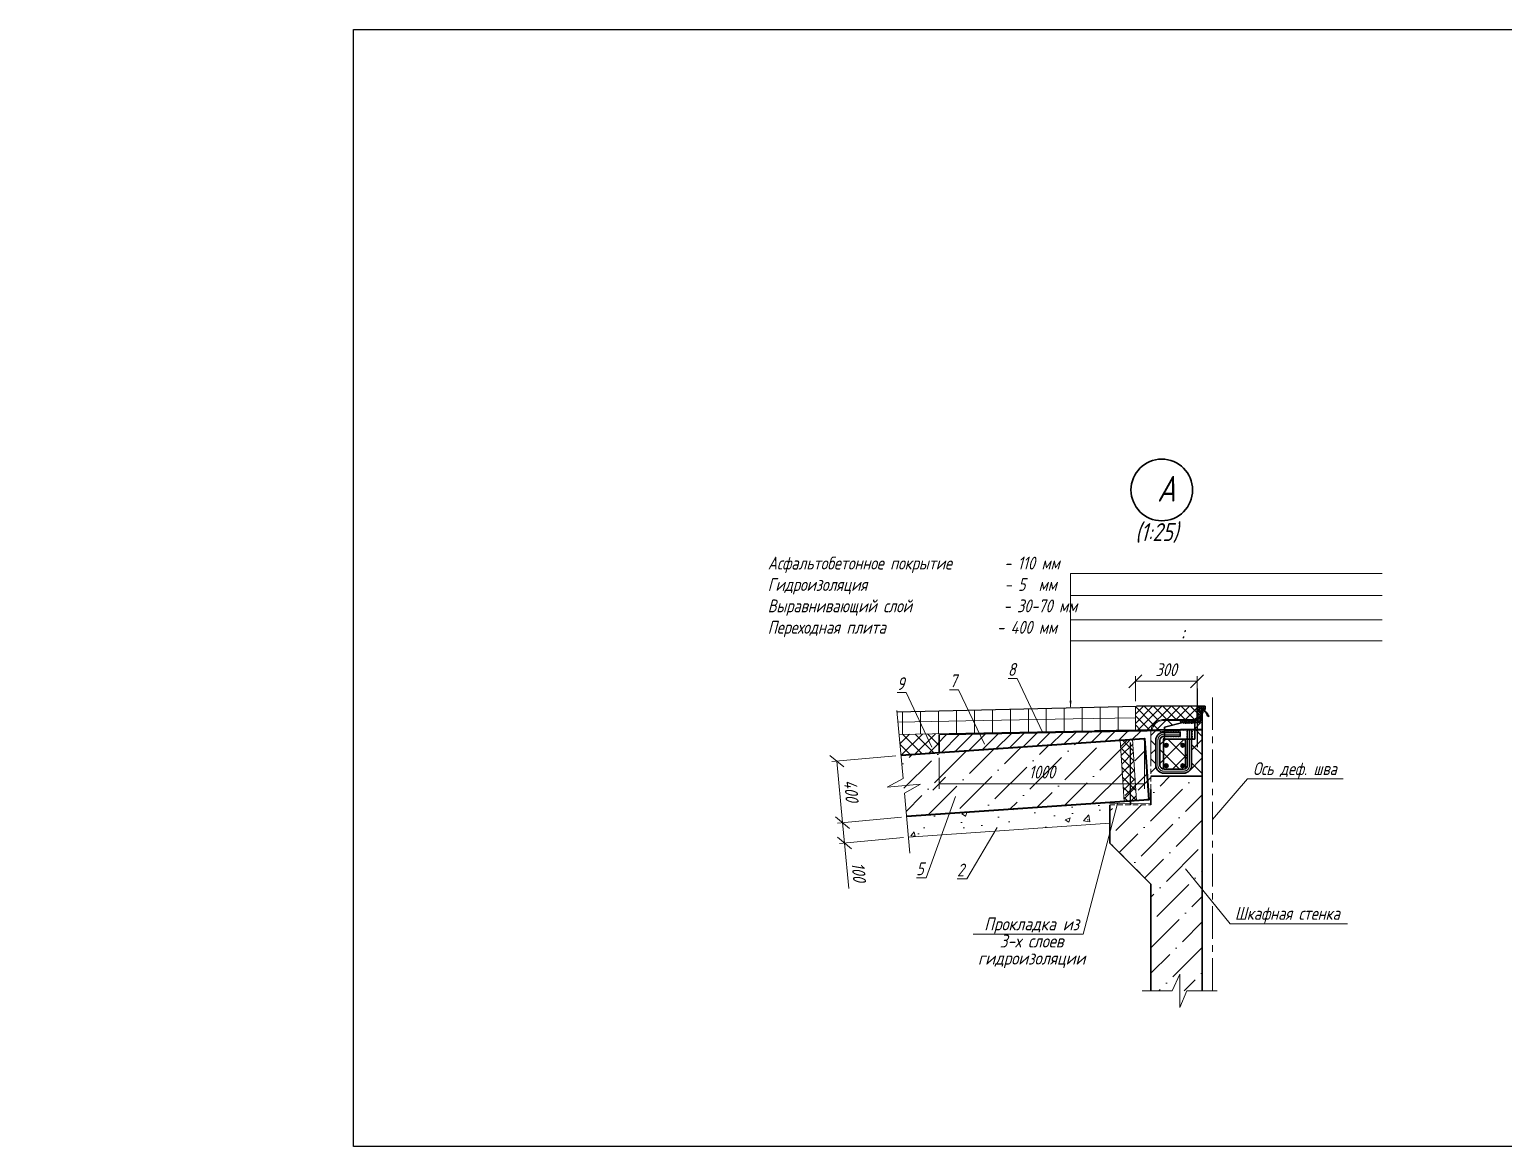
# Model space of a CAD drawing. Header units: millimetres. Extents: x 6546658 to 12951752, y -1354198 to 1102852.
# Drawn here: x 11581803 to 11588978, y -31422 to -25984 of the extents above; entities that cross this region are included whole.
import ezdxf
from ezdxf import colors
from ezdxf.entities.mleader import LeaderData, LeaderLine
from ezdxf.math import Vec2, Vec3

# ---------------------------------------------------------------- set-up
doc = ezdxf.new("R2010")
doc.units = ezdxf.units.MM
for name, pattern in [('DASHED', [0.75, 0.5, -0.25]), ('HIDDEN', [9.525, 6.35, -3.175]), ('осевая', [50.8, 31.75, -6.35, 6.35, -6.35]), ('штриховая', [19.05, 12.7, -6.35])]:
    doc.linetypes.add(name, pattern=pattern)
doc.layers.get('Defpoints').update_dxf_attribs({"color": 254, "lineweight": 0})
for name, color, linetype, lineweight in [('01_Основные', 7, 'Continuous', 40), ('04_Невидимые', 3, 'Continuous', 13), ('05_Доп.невидимые', 4, 'Continuous', 15), ('_Штр', 2, 'Continuous', 9), ('ИС_Med', 7, 'Continuous', 35), ('ИС_TXT_ЗГЛ', 1, 'Continuous', 35), ('ИС_МВН', 3, 'Continuous', 18), ('ИС_Невид', 4, 'штриховая', 18), ('ИС_Ось', 1, 'осевая', 18), ('ИС_Разм', 3, 'Continuous', 18), ('ИС_СОПР_пп', 4, 'Continuous', 18), ('ИС_Тон', 3, 'Continuous', 18), ('ИС_Тонкая', 3, 'Continuous', 18), ('ИС_Штр', 3, 'Continuous', 9), ('Размеры', 3, 'Continuous', 15)]:
    doc.layers.add(name, color=color, linetype=linetype, lineweight=lineweight)
doc.layers.add('Жирный', color=5, linetype='Continuous')
doc.layers.add('Красный профиль', color=1, linetype='Continuous')
doc.styles.add('0', font='isocpeur.ttf', dxfattribs={"width": 0.8, "oblique": 15})
doc.styles.add('ГОСТ', font='isocpeur.ttf', dxfattribs={"oblique": 15})
doc.dimstyles.new('25', dxfattribs={"dimscale": 25, "dimtxt": 2.5, "dimasz": 2.5, "dimexe": 1, "dimexo": 1, "dimgap": 1, "dimtad": 1, "dimdec": 0, "dimtxsty": '0', "dimblk": 'OBLIQUE', "dimcen": 2.5, "dimclrd": 256, "dimclre": 256, "dimclrt": 256, "dimaunit": 1, "dimadec": 1, "dimazin": 0, "dimtfac": 1, "dimtdec": 0, "dimtmove": 1, "dimatfit": 3, "dimldrblk": 'OBLIQUE', "dimfxl": 1, "dimlwd": -1, "dimlwe": -1, "dimarcsym": 0})
pattern_1 = [(45, (10158577.3, -133472.68), (46.4038825, 170.147569), [218.75, -43.75, 0, -43.75])]
pattern_2 = [(45, (10209094.344, -488279.215), (-44.9012806, 44.9012806), []), (135, (10209094.344, -488279.215), (-44.9012806, -44.9012806), [])]

# ---------------------------------------------------------------- blocks, each defined once
blk = doc.blocks.new('_None')
blk = doc.blocks.new('_Oblique')
at = {"color": 0, "linetype": 'ByBlock', "lineweight": -2}
blk.add_line((-0.5, -0.5), (0.5, 0.5), dxfattribs=at)
blk = doc.blocks.new('*D156')
at = {"layer": 'Defpoints', "color": 0, "linetype": 'Continuous', "transparency": 16777216}
for p in [(11585760.7, -29844.4), (11586072.4, -29815.6), (11586081.6, -29915.2)]:
    blk.add_point(p, dxfattribs=at)
at = {"layer": 'Размеры', "transparency": 16777216}
for p, q in [((11586047.5, -29817.9), (11585735.9, -29846.7)), ((11585769.9, -29944), (11585760.7, -29844.4)), ((11586056.7, -29917.5), (11585745, -29946.3)), ((11585790.4, -30166), (11585769.9, -29944))]:
    blk.add_line(p, q, dxfattribs=at)
at = {"layer": 'Размеры', "linetype": 'Continuous', "transparency": 16777216}
for p, xscale, yscale, zscale, rotation in [((11585760.7, -29844.4), 62.49999999999999, 62.49999999999999, 62.49999999999999, 95.27130042079132), ((11585769.9, -29944), 62.5, 62.5, 62.5, 275.2713004207914)]:
    blk.add_blockref('_Oblique', p, dxfattribs=dict(at, xscale=xscale, yscale=yscale, zscale=zscale, rotation=rotation))
at = {"layer": 'Размеры', "linetype": 'Continuous', "transparency": 16777216, "insert": (11585839.5, -30085.3), "char_height": 62.5, "attachment_point": 5, "rotation": 275.2713, "style": '0'}
blk.add_mtext('100', dxfattribs=at)
blk = doc.blocks.new('*D154')
at = {"layer": 'Defpoints', "color": 0, "linetype": 'Continuous', "transparency": 16777216}
for p in [(11585733.2, -29545.6), (11586044.8, -29516.8), (11586072.4, -29815.6)]:
    blk.add_point(p, dxfattribs=at)
at = {"layer": 'Размеры', "transparency": 16777216}
for p, q in [((11586019.9, -29519.1), (11585708.3, -29547.9)), ((11585760.7, -29844.4), (11585733.2, -29545.6)), ((11586047.5, -29817.9), (11585735.9, -29846.7))]:
    blk.add_line(p, q, dxfattribs=at)
at = {"layer": 'Размеры', "linetype": 'Continuous', "transparency": 16777216, "xscale": 62.50000000000001, "yscale": 62.50000000000001, "zscale": 62.50000000000001}
for p, rotation in [((11585733.2, -29545.6), 95.27130042150216), ((11585760.7, -29844.4), 275.2713004215021)]:
    blk.add_blockref('_Oblique', p, dxfattribs=dict(at, rotation=rotation))
at = {"layer": 'Размеры', "linetype": 'Continuous', "transparency": 16777216, "insert": (11585803, -29689.8), "char_height": 62.5, "attachment_point": 5, "rotation": 275.2713, "style": '0'}
blk.add_mtext('400', dxfattribs=at)
blk = doc.blocks.new('*D155')
at = {"layer": 'Defpoints', "color": 0, "linetype": 'Continuous', "transparency": 16777216}
for p in [(11587230.9, -29435), (11586231.1, -29504.5), (11587230.9, -29655.3)]:
    blk.add_point(p, dxfattribs=at)
at = {"layer": 'Размеры', "transparency": 16777216}
for p, q in [((11587230.9, -29460), (11587230.9, -29680.3)), ((11586231.1, -29529.5), (11586231.1, -29680.3)), ((11586231.1, -29655.3), (11587230.9, -29655.3))]:
    blk.add_line(p, q, dxfattribs=at)
at = {"layer": 'Размеры', "linetype": 'Continuous', "transparency": 16777216, "xscale": 62.5, "yscale": 62.5, "zscale": 62.5, "rotation": 180}
blk.add_blockref('_Oblique', (11586231.1, -29655.3), dxfattribs=at)
at = {"layer": 'Размеры', "linetype": 'Continuous', "transparency": 16777216, "xscale": 62.5, "yscale": 62.5, "zscale": 62.5}
blk.add_blockref('_Oblique', (11587230.9, -29655.3), dxfattribs=at)
at = {"layer": 'Размеры', "linetype": 'Continuous', "transparency": 16777216, "insert": (11586731, -29599), "char_height": 62.5, "attachment_point": 5, "style": '0'}
blk.add_mtext('1000', dxfattribs=at)
blk = doc.blocks.new('A$C6E765421')
at = {"layer": 'ИС_Штр'}
h = blk.add_hatch(dxfattribs=at)
h.set_pattern_fill('ANSI31', color=256, scale=2, style=0)
h.set_pattern_definition([(45, (-40857.214, 8764.6336), (-4.4901281, 4.4901281), [])])
h.paths.add_polyline_path([(21.4, -65), (21.4, -40.6), (17.1, -36.4), (16.1, -35.5, -0.781847), (15, -25.8), (22.5, -25.3, 0.965677), (22, -9.3), (14.7, -9.3, 0.415342), (9.7, -14.3), (9.7, -14.3, -0.414214), (7.7, -16.3), (2, -16.3, -0.414214), (0, -14.3), (0, 0), (40, 0), (40, -59.4), (40, -60, 0.414214), (50, -70), (115, -70, -1), (115, -80), (36.4, -80, -0.414214)])
for p, q in [((0, 0), (0, -14.3)), ((0, 0), (40, 0)), ((40, -59.4), (40, 0)), ((2, -16.3), (7.7, -16.3)), ((9.7, -14.3), (9.7, -14.3)), ((14.7, -9.3), (22, -9.3)), ((15, -25.8), (22.5, -25.3)), ((17.1, -36.4), (16.1, -35.5)), ((21.4, -40.6), (17.1, -36.4)), ((21.4, -40.6), (21.4, -65)), ((115, -70), (50, -70)), ((115, -80), (36.4, -80)), ((51.4, -160.5), (51.4, -80)), ((66.1, -113.1), (66.1, -286.7)), ((66.1, -113.1), (86.1, -113.1)), ((86.1, -113.1), (86.1, -286.7)), ((109.1, -80), (197.9, -101.9)), ((200.5, -126), (122.3, -126)), ((122.3, -126), (122.3, -146)), ((197.9, -101.9), (197.9, -160.5)), ((197.9, -160.5), (51.4, -160.5)), ((122.3, -146), (200.5, -146)), ((220.5, -166), (220.5, -286.7)), ((240.5, -166), (240.5, -286.7)), ((200.5, -306.7), (106.1, -306.7)), ((200.5, -326.7), (106.1, -326.7))]:
    blk.add_line(p, q)
blk.add_lwpolyline([(-14.4, -48.6), (-16.9, -49.4), (-17.5, -47.6), (-15.8, -47.1), (-14.4, -45.6)])
for centre, radius, start, end in [((-17.3, -41.1), 5.34, 303.35525, 0), ((-16, -42.2), 6.57, 284.52946, 0), ((20.3, -50.7), 33.7, 106.76012, 163.45874), ((20.1, -49.5), 30.5, 109.60872, 166.21062), ((2, -14.3), 2, 180, 270), ((7.7, -14.3), 2, 270, 0), ((14.7, -14.3), 5, 89.77928, 180), ((7.4, -51), 30.3, 79.08794, 85.34585), ((8, -12), 6.94, 291.8079, 336.68638), ((16.7, -30.5), 5, 110.47658, 262.55652), ((14.4, -14.7), 6.59, 259.18102, 337.07925), ((16.9, -17.4), 3.62, 1.50881, 132.64968), ((36.4, -65), 15, 180, 270), ((22, -17.3), 8.01, 273.78068, 89.77928), ((50, -60), 10, 180, 270), ((115, -75), 5, 270, 90), ((200.5, -166), 40, 0, 90), ((200.5, -166), 20, 0, 90), ((106.1, -286.7), 40, 180, 270), ((106.1, -286.7), 20, 180, 270), ((200.5, -286.7), 40, 270, 0), ((200.5, -286.7), 20, 270, 0)]:
    blk.add_arc(centre, radius, start, end)
at = {"layer": 'Defpoints', "linetype": 'осевая', "ltscale": 30}
for p, q in [((76.1, -113.1), (76.1, -286.7)), ((200.5, -136), (122.3, -136)), ((230.5, -166), (230.5, -286.7)), ((200.5, -316.7), (106.1, -316.7))]:
    blk.add_line(p, q, dxfattribs=at)
for centre, start, end in [((200.5, -166), 0, 90), ((106.1, -286.7), 180, 270), ((200.5, -286.7), 270, 0)]:
    blk.add_arc(centre, 30, start, end, dxfattribs=at)
at = {"layer": 'ИС_Штр'}
for p, q in [((53, -85.3), (53, -80)), ((60.3, -85.3), (60.3, -80)), ((65.4, -115.1), (60.3, -115.1)), ((65.4, -123.4), (60.3, -123.4)), ((65.4, -131.3), (60.3, -131.3)), ((65.4, -139.6), (60.3, -139.6)), ((67.5, -85.3), (67.5, -80)), ((67.5, -85.3), (67.5, -80)), ((74.8, -85.3), (74.8, -80)), ((82.4, -85.3), (82.4, -80)), ((86.8, -115.1), (91.9, -115.1)), ((86.8, -123.4), (91.9, -123.4)), ((86.8, -131.3), (91.9, -131.3)), ((86.8, -139.6), (91.9, -139.6)), ((89.3, -85.3), (89.3, -80)), ((96.5, -85.3), (96.5, -80)), ((104.1, -85.3), (104.1, -80)), ((122.3, -120.9), (122.3, -126)), ((130.6, -120.9), (130.6, -126)), ((138.6, -120.9), (138.6, -126)), ((146.9, -120.9), (146.9, -126)), ((155.2, -120.9), (155.2, -126)), ((163.1, -120.9), (163.1, -126)), ((171.4, -120.9), (171.4, -126)), ((179.7, -120.9), (179.7, -126)), ((187.6, -120.9), (187.6, -126)), ((195.9, -120.9), (195.9, -126)), ((65.4, -147.5), (60.3, -147.5)), ((65.4, -154.3), (60.3, -154.3)), ((86.8, -147.5), (91.9, -147.5)), ((86.8, -154.3), (91.9, -154.3)), ((122.3, -151.1), (122.3, -146)), ((130.6, -151.1), (130.6, -146)), ((138.6, -151.1), (138.6, -146)), ((146.9, -151.1), (146.9, -146)), ((155.2, -151.1), (155.2, -146)), ((163.1, -151.1), (163.1, -146)), ((171.4, -151.1), (171.4, -146)), ((179.7, -151.1), (179.7, -146)), ((187.6, -151.1), (187.6, -146)), ((195.9, -151.1), (195.9, -146))]:
    blk.add_line(p, q, dxfattribs=at)
blk = doc.blocks.new('арм18')
at = {"ltscale": 500}
h = blk.add_hatch(color=256, dxfattribs=at)
h.dxf.hatch_style = 1
edge = h.paths.add_edge_path()
edge.add_arc((0, 0), 9, 0, 360)
blk.add_circle((0, 0), 9, dxfattribs=at)
blk = doc.blocks.new('*D569')
at = {"layer": 'Defpoints', "color": 0, "linetype": 'Continuous', "transparency": 16777216}
for p in [(11587485.8, -29156.7), (11587185.8, -29278), (11587485.8, -29278, 207821.8)]:
    blk.add_point(p, dxfattribs=at)
at = {"layer": 'Размеры', "transparency": 16777216}
for p, q in [((11587185.8, -29253), (11587185.8, -29131.7)), ((11587185.8, -29156.7), (11587485.8, -29156.7)), ((11587485.8, -29253), (11587485.8, -29131.7))]:
    blk.add_line(p, q, dxfattribs=at)
at = {"layer": 'Размеры', "linetype": 'Continuous', "transparency": 16777216, "xscale": 62.5, "yscale": 62.5, "zscale": 62.5, "rotation": 180}
blk.add_blockref('_Oblique', (11587185.8, -29156.7), dxfattribs=at)
at = {"layer": 'Размеры', "linetype": 'Continuous', "transparency": 16777216, "xscale": 62.5, "yscale": 62.5, "zscale": 62.5}
blk.add_blockref('_Oblique', (11587485.8, -29156.7), dxfattribs=at)
at = {"layer": 'Размеры', "linetype": 'Continuous', "transparency": 16777216, "insert": (11587335.8, -29100.4), "char_height": 62.5, "attachment_point": 5, "style": '0'}
blk.add_mtext('300', dxfattribs=at)

msp = doc.modelspace()

# ---------------------------------------------------------------- hatches: boundary and pattern name
at = {"layer": '_Штр'}
h = msp.add_hatch(dxfattribs=at)
h.set_pattern_fill('ANSI31', color=256, scale=700, angle=45, style=0)
h.set_pattern_definition([(90, (10158577.3, -133472.68), (-87.5, 1e-14), [])])
h.paths.add_polyline_path([(11587185.8, -29398.6), (11587185.8, -29278.4), (11586025.3, -29306), (11586035.5, -29415.8), (11586361, -29409.8), (11586884.4, -29400.3)])
h = msp.add_hatch(dxfattribs=at)
h.set_pattern_fill('ANSI37', color=256, scale=350, style=0)
h.set_pattern_definition([(45, (10139722.347, -122951.01), (-30.9359217, 30.9359217), []), (135, (10139722.347, -122951.01), (-30.9359217, -30.9359217), [])])
h.paths.add_polyline_path([(11586045.6, -29516.8), (11586231.1, -29504), (11586231, -29412.2), (11586035.5, -29415.8)])
h = msp.add_hatch(dxfattribs=at)
h.set_pattern_fill('ANSI31', color=256, scale=350, style=0)
h.set_pattern_definition([(45, (10585917.52, -152113.374), (-30.9359217, 30.9359217), [])])
h.paths.add_polyline_path([(11587230.9, -29435), (11587229.5, -29414.1, 0.349447), (11587214.5, -29400.4), (11586884.2, -29406.3), (11586360.8, -29415.8), (11586224.1, -29418.4), (11586224.1, -29504.5)])
h = msp.add_hatch(dxfattribs=at)
h.set_pattern_fill('ANSI36', color=256, scale=700, style=0)
h.set_pattern_definition(pattern_1)
h.paths.add_polyline_path([(11586999.9, -29815.3), (11586999.9, -29790.8), (11587022.4, -29790.8), (11587022.4, -29815.3)], flags=17)
h.paths.add_polyline_path([(11587284.2, -29690.2), (11587308.7, -29690.2), (11587308.7, -29712.7), (11587284.2, -29712.7)])
h.paths.add_polyline_path([(11586044.8, -29516.8), (11586072.4, -29815.6), (11587251.6, -29734.3), (11587230.9, -29435)])
h = msp.add_hatch(dxfattribs=at)
h.set_pattern_fill('ANSI36', color=256, scale=700, style=0)
h.set_pattern_definition(pattern_1)
edge = h.paths.add_edge_path()
edge.add_ellipse((11587313, -29820), major_axis=(-954.4, 0), ratio=0.688459, start_angle=86.91258, end_angle=102.00969)
edge.add_line((11587511.6, -30462.7), (11587511.6, -29616.6))
edge.add_line((11587511.6, -29616.6), (11587261.7, -29621.1))
edge.add_line((11587261.7, -29621.1), (11587261.7, -29757.4))
edge.add_line((11587261.7, -29757.4), (11587061.7, -29757.4))
edge.add_line((11587061.7, -29757.4), (11587061.6, -29944.2))
edge.add_line((11587061.6, -29944.2), (11587261.6, -30144.2))
edge.add_line((11587261.6, -30144.2), (11587261.6, -30476.1))
h.paths.add_polyline_path([(11587284.2, -29690.2), (11587308.7, -29690.2), (11587308.7, -29712.7), (11587284.2, -29712.7)], flags=16)
h.paths.add_polyline_path([(11587261.6, -30663.9), (11587511.6, -30663.9), (11587511.6, -30462.7), (11587507.8, -30463.2), (11587503.9, -30463.8), (11587500.1, -30464.3), (11587496.2, -30464.8), (11587492.4, -30465.4), (11587488.5, -30465.9), (11587484.6, -30466.4), (11587480.8, -30466.8), (11587476.9, -30467.3), (11587473, -30467.8), (11587469.2, -30468.2), (11587465.3, -30468.6), (11587461.4, -30469.1), (11587457.5, -30469.5), (11587453.6, -30469.9), (11587449.7, -30470.3), (11587445.9, -30470.7), (11587442, -30471), (11587438.1, -30471.4), (11587434.2, -30471.7), (11587430.3, -30472.1), (11587426.4, -30472.4), (11587422.5, -30472.7), (11587418.6, -30473), (11587414.7, -30473.3), (11587410.7, -30473.6), (11587406.8, -30473.9), (11587402.9, -30474.1), (11587399, -30474.4), (11587395.1, -30474.6), (11587391.2, -30474.9), (11587387.3, -30475.1), (11587383.4, -30475.3), (11587379.4, -30475.5), (11587375.5, -30475.7), (11587371.6, -30475.8), (11587367.7, -30476), (11587363.7, -30476.1), (11587359.8, -30476.3), (11587355.9, -30476.4), (11587352, -30476.5), (11587348, -30476.6), (11587344.1, -30476.7), (11587340.2, -30476.8), (11587336.3, -30476.9), (11587332.3, -30476.9), (11587328.4, -30477), (11587324.5, -30477), (11587320.5, -30477), (11587316.6, -30477.1), (11587312.7, -30477.1), (11587308.8, -30477.1), (11587304.8, -30477), (11587300.9, -30477), (11587297, -30477), (11587293, -30476.9), (11587289.1, -30476.9), (11587285.2, -30476.8), (11587281.3, -30476.7), (11587277.3, -30476.6), (11587273.4, -30476.5), (11587269.5, -30476.4), (11587265.6, -30476.2), (11587261.6, -30476.1)])
h = msp.add_hatch(dxfattribs=at)
h.set_pattern_fill('AR-CONC', color=256, scale=35, style=0)
h.set_pattern_definition([(50, (10158577.3, -133472.68), (251.041064, -21.963247), [26.25, -288.75]), (355, (10158577.3, -133472.68), (-48.562967, 263.267247), [21, -231]), (100.4514, (10158598.22, -133474.5), (202.478284, 241.30384), [22.309066, -245.39974]), (46.1842, (10158577.3, -133402.68), (373.53437, -57.931655), [39.375, -433.125]), (96.6356, (10158608.43, -133407.5), (327.13195, 340.941255), [33.4636, -368.09955]), (351.1842, (10158577.3, -133402.68), (327.13168, 340.94151), [31.5, -346.5]), (21, (10158612.3, -133420.18), (208.917468, -140.916612), [26.25, -288.75]), (326, (10158612.3, -133420.18), (85.160366, 253.802516), [21, -231]), (71.4514, (10158629.71, -133431.92), (294.07792, 112.885674), [22.309067, -245.39974]), (37.5, (10158577.3, -133472.68), (4.2559494, 116.512849), [0, -228.2, 0, -234.5, 0, -231.875]), (7.5, (10158577.3, -133472.68), (92.074338, 138.044099), [0, -133.7, 0, -222.95, 0, -88.375]), (327.5, (10158499.25, -133472.68), (186.8378527, -7.894205), [0, -87.5, 0, -273, 0, -362.25]), (317.5, (10158464.25, -133472.68), (204.11516, 35.036744), [0, -113.75, 0, -181.3, 0, -257.25])])
h.paths.add_polyline_path([(11586072.4, -29815.6), (11586081.6, -29915.2), (11587061.6, -29847.6), (11587060.8, -29747.5)])
at = {"layer": 'ИС_Штр'}
h = msp.add_hatch(dxfattribs=at)
h.set_pattern_fill('ANSI37', color=256, scale=10)
h.set_pattern_definition([(45, (10209094.344, -488279.215), (-22.4506403, 22.4506403), []), (135, (10209094.344, -488279.215), (-22.4506403, -22.4506403), [])])
edge = h.paths.add_edge_path()
edge.add_line((11587486, -29278), (11587485.8, -29343))
edge.add_line((11587485.8, -29343), (11587320.8, -29342.9))
edge.add_arc((11587321.1, -29403.1), 60.1, 90.32106, 170.93905)
edge.add_line((11587261.7, -29393.6), (11587185.8, -29394.9))
edge.add_line((11587185.8, -29394.9), (11587186, -29278))
edge.add_line((11587186, -29278), (11587486, -29278))
h = msp.add_hatch(dxfattribs=at)
h.set_pattern_fill('ANSI37', color=256, scale=20)
h.set_pattern_definition(pattern_2)
edge = h.paths.add_edge_path()
edge.add_line((11587325.4, -29404), (11587328, -29404))
edge.add_line((11587328, -29404), (11587328, -29379.9))
edge.add_line((11587328, -29379.9), (11587412, -29357.8))
edge.add_arc((11587410.8, -29353), 5, 90, 283.86639, ccw=False)
edge.add_line((11587410.8, -29348), (11587323.1, -29348))
edge.add_arc((11587324.2, -29411.3), 63.4, 91.01644, 171.67787)
edge.add_line((11587261.5, -29402.2), (11587261.7, -29618.9))
edge.add_line((11587261.7, -29618.9), (11587304.4, -29618.9))
edge.add_line((11587304.4, -29618.9), (11587304.4, -29598.7))
edge.add_arc((11587325.4, -29564.7), 40, 180, 238.36841, ccw=False)
edge.add_line((11587285.4, -29564.7), (11587285.4, -29444))
edge.add_arc((11587325.4, -29444), 40, 90, 180, ccw=False)
h = msp.add_hatch(dxfattribs=at)
h.set_pattern_fill('ANSI37', color=256, scale=20)
h.set_pattern_definition(pattern_2)
edge = h.paths.add_edge_path()
edge.add_arc((11587494.9, -29331.3), 27.2, 258.62526, 307.9791, ccw=False)
edge.add_line((11587489.5, -29358), (11587474.5, -29358))
edge.add_line((11587474.5, -29358), (11587474.5, -29438.4))
edge.add_line((11587474.5, -29438.4), (11587459.8, -29438.4))
edge.add_line((11587459.8, -29438.4), (11587459.8, -29564.7))
edge.add_arc((11587419.8, -29564.7), 40, 313.65606, 360, ccw=False)
edge.add_line((11587447.4, -29593.6), (11587447.4, -29618.8))
edge.add_line((11587447.4, -29618.8), (11587511.6, -29618.8))
edge.add_line((11587511.6, -29618.8), (11587511.6, -29352.7))
edge = h.paths.add_edge_path()
edge.add_arc((11587441.4, -29443.2), 5.03, 109.30868, 250.69132, ccw=False)
edge.add_line((11587439.8, -29438.4), (11587328, -29438.4))
edge.add_line((11587328, -29438.4), (11587325.4, -29424))
edge.add_arc((11587325.4, -29444.1), 20.1, 90.07196, 176.4709)
edge.add_line((11587305.4, -29442.8), (11587305.4, -29564.7))
edge.add_arc((11587325.9, -29564.4), 20.5, 180.59678, 260.13556)
edge.add_line((11587322.4, -29584.7), (11587429.4, -29582.2))
edge.add_arc((11587419.8, -29564.7), 20, 298.72822, 360)
edge.add_line((11587439.8, -29564.7), (11587439.8, -29447.9))
edge = h.paths.add_edge_path(flags=16)
edge.add_arc((11587335.9, -29467.9), 9, 0, 360)
edge = h.paths.add_edge_path(flags=16)
edge.add_arc((11587415.9, -29467.9), 9, 0, 360)
edge = h.paths.add_edge_path(flags=16)
edge.add_arc((11587335.9, -29567.9), 9, 0, 360)
edge = h.paths.add_edge_path(flags=16)
edge.add_arc((11587415.9, -29567.9), 9, 0, 360)
h = msp.add_hatch(dxfattribs=at)
h.set_pattern_fill('ANSI37', color=256, scale=10)
h.paths.add_polyline_path([(11587171.1, -29439.1), (11587111.3, -29443.3), (11587131.9, -29742.6), (11587191.8, -29738.4)])

# ---------------------------------------------------------------- linework, layer by layer
at = {"color": 1, "elevation": 207821.8}
msp.add_lwpolyline([(11583380.9, -25983.8), (11595396.4, -25983.8), (11595396.4, -31421.5), (11583380.9, -31421.5)], close=True, dxfattribs=at)
at = {"color": 6}
msp.add_lwpolyline([(11587485.8, -29192.3), (11587485.8, -29477.3)], dxfattribs=at)
at = {"layer": '01_Основные', "elevation": 207821.8}
msp.add_lwpolyline([(11586044.8, -29516.8), (11587231, -29435), (11587251.6, -29734.3), (11586072.4, -29815.6)], dxfattribs=at)
at = {"layer": '04_Невидимые', "elevation": 207821.8}
for points in [[(11586035.5, -29415.8), (11586361, -29409.8), (11586884.4, -29400.3), (11587511.6, -29389.2)], [(11586231.1, -29418.2), (11586360.8, -29415.8), (11586884.2, -29406.3), (11587511.6, -29395.2)]]:
    msp.add_lwpolyline(points, dxfattribs=at)
at = {"layer": '05_Доп.невидимые', "linetype": 'DASHED', "ltscale": 50, "elevation": 207821.8}
msp.add_lwpolyline([(11587261.6, -30663.9), (11587261.6, -30144.2), (11587061.6, -29944.2), (11587061.6, -29757.4), (11587261.6, -29757.4), (11587261.7, -29393.6), (11587511.6, -29389.2)], dxfattribs=at)
at = {"layer": 'Defpoints', "elevation": 207821.8}
msp.add_lwpolyline([(11586030, -29355.9), (11586359.9, -29349.9), (11586883.3, -29340.3), (11587185.8, -29334.8)], dxfattribs=at)
at = {"layer": 'Defpoints'}
msp.add_lwpolyline([(11587185.8, -29278.1), (11587185.8, -29394.9)], dxfattribs=at)
at = {"layer": 'Жирный', "elevation": 207821.8}
msp.add_lwpolyline([(11587161.8, -29740.5), (11587161.7, -29757.4), (11587161.6, -29454)], dxfattribs=at)
at = {"layer": 'ИС_Med'}
for p, q in [((11587511.6, -29617.2, 207821.8), (11587511.6, -29312.8, 207821.8)), ((11586231.1, -29504.5, 207821.8), (11586231.1, -29415.2, 207821.8)), ((11586986.8, -29398.5, 207821.8), (11587511.6, -29389.2, 207821.8)), ((11587511.6, -29389.2, 207821.8), (11587511.6, -30663.9, 207821.8)), ((11587322.4, -29584.4, 207821.8), (11587322.4, -29442.8, 207821.8)), ((11587511.6, -29618.8, 207821.8), (11587261.7, -29618.9, 207821.8)), ((11587261.6, -29684.2, 207821.8), (11587261.6, -29757.4, 207821.8)), ((11587061.6, -29759.2, 207821.8), (11587061.6, -29944.2, 207821.8)), ((11587061.6, -29944.2, 207821.8), (11587261.6, -30144.2, 207821.8)), ((11587261.6, -30663.9, 207821.8), (11587261.6, -30144.2, 207821.8))]:
    msp.add_line(p, q, dxfattribs=at)
at = {"layer": 'ИС_Med', "elevation": 207821.8}
msp.add_lwpolyline([(11587427.1, -29438.4, -0.117882), (11587429.4, -29447.9), (11587429.4, -29582.2)], format="xyb", dxfattribs=at)
at = {"layer": 'ИС_Med', "elevation": 207821.8, "flags": 128}
msp.add_lwpolyline([(11587511.6, -29618.8), (11587261.7, -29618.9)], dxfattribs=at)
at = {"layer": 'ИС_Med'}
msp.add_arc((11587343.4, -29442.8, 207821.8), 21, 137.04, 180, dxfattribs=at)
at = {"layer": 'ИС_TXT_ЗГЛ', "ltscale": 10}
msp.add_circle((11587314.4, -28225.5, 208471.8), 150, dxfattribs=at)
at = {"layer": 'ИС_МВН'}
msp.add_line((11586870.4, -28631.5, 207821.8), (11586870.4, -29281.4, 207821.8), dxfattribs=at)
at = {"layer": 'ИС_МВН', "ltscale": 50}
for p, q in [((11588386.3, -28739.6, 207047.9), (11586870.4, -28739.6, 207047.9)), ((11588386.3, -28858.3, 207047.9), (11586870.4, -28858.3, 207047.9)), ((11588386.3, -28959.9, 207047.9), (11586870.4, -28959.9, 207047.9))]:
    msp.add_line(p, q, dxfattribs=at)
at = {"layer": 'ИС_МВН', "ltscale": 50, "elevation": 207047.9}
msp.add_lwpolyline([(11588386.3, -28631.5), (11586870.4, -28631.5)], dxfattribs=at)
at = {"layer": 'ИС_МВН', "ltscale": 50}
msp.add_solid([(11586865.4, -29251.4, 207821.8), (11586870.4, -29285.1, 207821.8), (11586875.4, -29251.4, 207821.8)], dxfattribs=at)
at = {"layer": 'ИС_Невид', "color": 2, "linetype": 'HIDDEN', "ltscale": 10, "const_width": 5.5, "elevation": 207821.8}
for points in [[(11587317.7, -29345.9), (11587482.4, -29345.5)], [(11586231.1, -29415.2), (11586361, -29412.8), (11586884.5, -29403.3), (11587261.7, -29396.6)]]:
    msp.add_lwpolyline(points, dxfattribs=at)
at = {"layer": 'ИС_Ось', "ltscale": 5}
msp.add_line((11587561.6, -30663.9, 207821.8), (11587561.6, -29214.1, 207821.8), dxfattribs=at)
at = {"layer": 'ИС_Разм', "elevation": 207821.8}
for points in [[(11587131.9, -29742.6), (11587111.3, -29443.3)], [(11587191.8, -29738.4), (11587171.1, -29439.1)]]:
    msp.add_lwpolyline(points, dxfattribs=at)
at = {"layer": 'ИС_СОПР_пп', "ltscale": 50}
msp.add_line((11586081.6, -29915.2, 207821.8), (11587061.6, -29847.6, 207821.8), dxfattribs=at)
at = {"layer": 'ИС_Тон'}
for p, q in [((11587318.3, -29343, 207821.8), (11587484.5, -29343, 207821.8)), ((11587261.7, -29545.3, 207821.8), (11587261.7, -29405, 207821.8)), ((11587318.3, -29348, 207821.8), (11587484.5, -29348, 207821.8))]:
    msp.add_line(p, q, dxfattribs=at)
at = {"layer": 'ИС_Тон', "ltscale": 500}
for radius, end in [(59.2, 184.36872), (54.2, 177.17415)]:
    msp.add_arc((11587320.8, -29402.2, 207821.8), radius, 87.73946, end, dxfattribs=at)
at = {"layer": 'ИС_Тонкая', "elevation": 207821.8}
for points in [[(11586088.8, -29994.1), (11586061.9, -29701.7), (11586139.7, -29656.9), (11585977.1, -29671.9), (11586055.2, -29629.9), (11586024.8, -29299.7)], [(11587218.1, -30663.9), (11587365, -30663.9), (11587402.4, -30582.2), (11587402.4, -30745.5), (11587437, -30663.9), (11587584.7, -30663.9)]]:
    msp.add_lwpolyline(points, dxfattribs=at)
at = {"layer": 'Красный профиль', "linetype": 'Continuous', "elevation": 207821.8}
for points in [[(11586025.3, -29306), (11587192, -29278), (11587192, -29278), (11587192, -29278)], [(11587511.6, -29278), (11587192, -29278)]]:
    msp.add_lwpolyline(points, dxfattribs=at)
at = {"layer": 'Размеры', "linetype": 'Continuous'}
msp.add_line((11587061.6, -29751.9, 207821.8), (11587261.6, -29750.8, 207821.8), dxfattribs=at)

# ---------------------------------------------------------------- block references
at = {"layer": 'ИС_Med', "ltscale": 500, "xscale": -1}
msp.add_blockref('A$C6E765421', (11587525.9, -29278, 207821.8), dxfattribs=at)
at = {"layer": 'ИС_Med', "xscale": -1}
for p in [(11587335.9, -29467.9, 207821.8), (11587415.9, -29467.9, 207821.8), (11587335.9, -29567.9, 207821.8), (11587415.9, -29567.9, 207821.8)]:
    msp.add_blockref('арм18', p, dxfattribs=at)

# ---------------------------------------------------------------- texts
at = {"layer": 'ИС_TXT_ЗГЛ', "linetype": 'Continuous', "width": 221.143, "style": '0'}
for s, insert, char_height, attachment_point in [('А', (11587381.5, -28157, 208471.8), 125, 3), ('(1:25)', (11587184.9, -28386.8, 208471.8), 87.5, 1)]:
    msp.add_mtext(s, dxfattribs=dict(at, insert=insert, char_height=char_height, attachment_point=attachment_point))
at = {"layer": 'ИС_МВН', "color": 4, "ltscale": 50, "insert": (11586902.5, -28550.2, 207047.9), "char_height": 62.5, "attachment_point": 3, "style": '0'}
msp.add_mtext('\\pxql;Асфальтобетонное покрытие        - 110 мм\\PГидроизоляция                     - 5  мм\\PВыравнивающий слой              - 30-70 мм\\PПереходная плита                 - 400 мм', dxfattribs=at)
at = {"layer": 'ИС_МВН', "ltscale": 50, "insert": (11587404.1, -28881.6, 207047.9), "char_height": 75, "attachment_point": 1, "rotation": 0, "style": 'ГОСТ'}
msp.add_mtext('\\A1;:', dxfattribs=at)

# ---------------------------------------------------------------- dimensions: what is measured, and where the dimension line sits
at = {"layer": 'Размеры', "linetype": 'Continuous'}
dim = msp.add_linear_dim(base=(11587485.8, -29156.7), p1=(11587185.8, -29278), p2=(11587485.8, -29278, 207821.8), dimstyle='25', override={"dimrnd": 10}, dxfattribs=at)
dim.commit()
dim.dimension.update_dxf_attribs({"geometry": '*D569', "text_midpoint": (11587335.8, -29100.4)})
dim = msp.add_linear_dim(base=(11587230.9, -29655.3, 207821.8), p1=(11586231.1, -29504.5, 207821.8), p2=(11587230.9, -29435, 207821.8), dimstyle='25', dxfattribs=at)
dim.commit()
dim.dimension.update_dxf_attribs({"geometry": '*D155', "text_midpoint": (11586731, -29599, 207821.8)})
dim = msp.add_aligned_dim(p1=(11586072.4, -29815.6, 207821.8), p2=(11586044.8, -29516.8, 207821.8), distance=312.9, text='400', dimstyle='25', dxfattribs=at)
dim.commit()
dim.dimension.update_dxf_attribs({"geometry": '*D154', "text_midpoint": (11585803, -29689.8, 207821.8)})
dim = msp.add_linear_dim(base=(11585760.7, -29844.4, 207821.8), p1=(11586081.6, -29915.2, 207821.8), p2=(11586072.4, -29815.6, 207821.8), angle=95.2713, dimstyle='25', dxfattribs=at)
dim.commit()
dim.dimension.update_dxf_attribs({"geometry": '*D156', "text_midpoint": (11585774, -30091.3, 207821.8), "dimtype": 161})

# ---------------------------------------------------------------- leaders
at = {"layer": 'ИС_МВН'}
ml = msp.add_multileader_mtext('Standard', dxfattribs=at)
ml.set_content('5', color=256, style='0')
ml.set_leader_properties(color=256, linetype='ByLayer', lineweight=-1)
ml.set_arrow_properties(name='NONE')
ml.build(insert=Vec2(0, 0))
ml.multileader.update_dxf_attribs({"text_left_attachment_type": 6, "text_right_attachment_type": 6, "dogleg_length": 0.36, "arrow_head_size": 100, "scale": 50})
ctx = ml.context
ctx.base_point, ctx.scale, ctx.char_height, ctx.arrow_head_size, ctx.landing_gap_size, ctx.plane_origin = Vec3(11591570.4, -28733.6, 207821.8), 50, 125, 100, 5, Vec3(11591580.4, -29161.3, 207821.8)
ctx.left_attachment, ctx.right_attachment, ctx.text_align_type = 6, 6, 1
notes = []
notes.append((ctx, [(0, (1, 1, 0), (11591552.4, -28733.6, 207821.8), (1, 0), 18, [(0, [(11591431.2, -29161.3, 207821.8)], 0, [])])]))
ctx.mtext.insert, ctx.mtext.width, ctx.mtext.alignment, ctx.mtext.flow_direction = Vec3(11591617.1, -28583.6, 207821.8), 1558.391, 2, 5
at = {"layer": 'ИС_МВН', "ltscale": 10}
ml = msp.add_multileader_mtext('Standard', dxfattribs=at)
ml.set_content('7', color=256, style='0')
ml.set_leader_properties(color=256, linetype='ByLayer', lineweight=-1)
ml.set_arrow_properties(name='NONE')
ml.build(insert=Vec2(0, 0))
ml.multileader.update_dxf_attribs({"text_left_attachment_type": 6, "text_right_attachment_type": 6, "dogleg_length": 0.36, "arrow_head_size": 30, "scale": 15})
ctx = ml.context
ctx.base_point, ctx.scale, ctx.char_height, ctx.arrow_head_size, ctx.landing_gap_size, ctx.plane_origin = Vec3(11586278.3, -29198.2, 207047.9), 15, 62.5, 30, 0, Vec3(11585893, -29192.4, 207047.9)
ctx.left_attachment, ctx.right_attachment, ctx.text_align_type = 6, 6, 1
notes.append((ctx, [(1, (1, 1, 0), (11586325.4, -29198.2, 207047.9), (-1, 0), 5.4, [(0, [(11586450.9, -29463.5, 207047.9)], 0, [])])]))
ctx.mtext.insert, ctx.mtext.alignment, ctx.mtext.flow_direction = Vec3(11586299.2, -29123.2, 207047.9), 2, 5
ml = msp.add_multileader_mtext('Standard', dxfattribs=at)
ml.set_content('8', color=256, style='0')
ml.set_leader_properties(color=256, linetype='ByLayer', lineweight=-1)
ml.set_arrow_properties(name='NONE')
ml.build(insert=Vec2(0, 0))
ml.multileader.update_dxf_attribs({"text_left_attachment_type": 6, "text_right_attachment_type": 6, "dogleg_length": 0.36, "arrow_head_size": 30, "scale": 15})
ctx = ml.context
ctx.base_point, ctx.scale, ctx.char_height, ctx.arrow_head_size, ctx.landing_gap_size, ctx.plane_origin = Vec3(11586563.3, -29142.9, 207047.9), 15, 62.5, 30, 0, Vec3(11586178, -29137.1, 207047.9)
ctx.left_attachment, ctx.right_attachment, ctx.text_align_type = 6, 6, 1
notes.append((ctx, [(1, (1, 1, 0), (11586610.4, -29142.9, 207047.9), (-1, 0), 5.4, [(0, [(11586735.8, -29408.2, 207047.9)], 0, [])])]))
ctx.mtext.insert, ctx.mtext.alignment, ctx.mtext.flow_direction = Vec3(11586584.1, -29067.9, 207047.9), 2, 5
ml = msp.add_multileader_mtext('Standard', dxfattribs=at)
ml.set_content('9', color=256, style='0')
ml.set_leader_properties(color=256, linetype='ByLayer', lineweight=-1)
ml.set_arrow_properties(name='NONE')
ml.build(insert=Vec2(0, 0))
ml.multileader.update_dxf_attribs({"text_left_attachment_type": 6, "text_right_attachment_type": 6, "dogleg_length": 0.36, "arrow_head_size": 30, "scale": 15})
ctx = ml.context
ctx.base_point, ctx.scale, ctx.char_height, ctx.arrow_head_size, ctx.landing_gap_size, ctx.plane_origin = Vec3(11586022.4, -29212, 207047.9), 15, 62.5, 30, 0, Vec3(11585637.1, -29206.2, 207047.9)
ctx.left_attachment, ctx.right_attachment, ctx.text_align_type = 6, 6, 1
notes.append((ctx, [(1, (1, 1, 0), (11586069.5, -29212, 207047.9), (-1, 0), 5.4, [(0, [(11586195, -29477.3, 207047.9)], 0, [])])]))
ctx.mtext.insert, ctx.mtext.alignment, ctx.mtext.flow_direction = Vec3(11586043.3, -29137, 207047.9), 2, 5
ml = msp.add_multileader_mtext('Standard', dxfattribs=at)
ml.set_content('Ось деф. шва ', color=256, style='0')
ml.set_leader_properties(color=256, linetype='ByLayer', lineweight=-1)
ml.set_arrow_properties(name='NONE')
ml.build(insert=Vec2(0, 0))
ml.multileader.update_dxf_attribs({"text_left_attachment_type": 6, "text_right_attachment_type": 6, "dogleg_length": 0.36, "arrow_head_size": 30, "scale": 15})
ctx = ml.context
ctx.base_point, ctx.scale, ctx.char_height, ctx.arrow_head_size, ctx.landing_gap_size, ctx.plane_origin = Vec3(11587736.7, -29632.3, 207821.8), 15, 62.5, 30, 0, Vec3(11587736, -29752.6, 207821.8)
ctx.left_attachment, ctx.right_attachment, ctx.text_align_type = 6, 6, 1
notes.append((ctx, [(0, (1, 1, 0), (11587731.3, -29632.3, 207821.8), (1, 0), 5.4, [(0, [(11587561.6, -29830.3, 207821.8)], 0, [])])]))
ctx.mtext.insert, ctx.mtext.alignment, ctx.mtext.flow_direction = Vec3(11587962.2, -29551, 207821.8), 2, 5
ml = msp.add_multileader_mtext('Standard', dxfattribs=at)
ml.set_content('5', color=256, style='0')
ml.set_leader_properties(color=256, linetype='ByLayer', lineweight=-1)
ml.set_arrow_properties(name='NONE')
ml.build(insert=Vec2(0, 0))
ml.multileader.update_dxf_attribs({"text_left_attachment_type": 6, "text_right_attachment_type": 6, "dogleg_length": 0.36, "arrow_head_size": 50, "scale": 25})
ctx = ml.context
ctx.base_point, ctx.scale, ctx.char_height, ctx.arrow_head_size, ctx.landing_gap_size, ctx.plane_origin = Vec3(11586116.6, -30113.3, 207821.8), 25, 62.5, 50, 0, Vec3(11585044.3, -30211.3, 207821.8)
ctx.left_attachment, ctx.right_attachment, ctx.text_align_type = 6, 6, 1
notes.append((ctx, [(0, (1, 1, 0), (11586167.3, -30113.3, 207821.8), (-1, 0), 9, [(0, [(11586309.5, -29718.1, 207821.8)], 0, [])])]))
ctx.mtext.insert, ctx.mtext.rotation, ctx.mtext.width, ctx.mtext.alignment, ctx.mtext.flow_direction = Vec3(11586137.5, -30038.3, 207821.8), 6.283185, 36.093, 2, 5
ml = msp.add_multileader_mtext('Standard', dxfattribs=at)
ml.set_content('\\pxsm0.8,t0.016;{\\W0.85;Прокладка из \\P3-х слоев \\Pгидроизоляции}', color=256, style='0')
ml.set_leader_properties(color=256, linetype='ByLayer', lineweight=-1)
ml.set_arrow_properties(name='NONE')
ml.build(insert=Vec2(0, 0))
ml.multileader.update_dxf_attribs({"text_left_attachment_type": 6, "text_right_attachment_type": 6, "dogleg_length": 0.36, "arrow_head_size": 30, "scale": 15})
ctx = ml.context
ctx.base_point, ctx.scale, ctx.char_height, ctx.arrow_head_size, ctx.landing_gap_size, ctx.plane_origin = Vec3(11586434.9, -30387.9, 207821.8), 15, 62.5, 30, 0, Vec3(11586834.3, -29767.3, 207821.8)
ctx.left_attachment, ctx.right_attachment, ctx.text_align_type = 6, 6, 1
notes.append((ctx, [(0, (1, 1, 0), (11586932.5, -30387.9, 207821.8), (-1, 0), 5.4, [(0, [(11587098.3, -29751.7, 207821.8)], 0, [])])]))
ctx.mtext.insert, ctx.mtext.alignment, ctx.mtext.flow_direction = Vec3(11586681, -30306.7, 207821.8), 2, 5
ml = msp.add_multileader_mtext('Standard', dxfattribs=at)
ml.set_content('2', color=256, style='0')
ml.set_leader_properties(color=256, linetype='ByLayer', lineweight=-1)
ml.set_arrow_properties(name='NONE')
ml.build(insert=Vec2(0, 0))
ml.multileader.update_dxf_attribs({"text_left_attachment_type": 6, "text_right_attachment_type": 6, "dogleg_length": 0.36, "arrow_head_size": 50, "scale": 25})
ctx = ml.context
ctx.base_point, ctx.scale, ctx.char_height, ctx.arrow_head_size, ctx.landing_gap_size, ctx.plane_origin = Vec3(11586314.2, -30119.1, 207821.8), 25, 62.5, 50, 0, Vec3(11585241.9, -30217.1, 207821.8)
ctx.left_attachment, ctx.right_attachment, ctx.text_align_type = 6, 6, 1
notes.append((ctx, [(0, (1, 1, 0), (11586365, -30119.1, 207821.8), (-1, 0), 9, [(0, [(11586513.2, -29867.9, 207821.8)], 0, [])])]))
ctx.mtext.insert, ctx.mtext.rotation, ctx.mtext.width, ctx.mtext.alignment, ctx.mtext.flow_direction = Vec3(11586335.1, -30044.1, 207821.8), 6.283185, 36.093, 2, 5
ml = msp.add_multileader_mtext('Standard', dxfattribs=at)
ml.set_content('Шкафная стенка', color=256, style='0')
ml.set_leader_properties(color=256, linetype='ByLayer', lineweight=-1)
ml.set_arrow_properties(name='NONE')
ml.build(insert=Vec2(0, 0))
ml.multileader.update_dxf_attribs({"text_left_attachment_type": 6, "text_right_attachment_type": 6, "dogleg_length": 0.36, "arrow_head_size": 30, "scale": 15})
ctx = ml.context
ctx.base_point, ctx.scale, ctx.char_height, ctx.arrow_head_size, ctx.landing_gap_size, ctx.plane_origin = Vec3(11587652.2, -30336.8, 207821.8), 15, 62.5, 30, 0, Vec3(11587587.8, -30335, 207821.8)
ctx.left_attachment, ctx.right_attachment, ctx.text_align_type = 6, 6, 1
notes.append((ctx, [(0, (1, 1, 0), (11587646.8, -30336.8, 207821.8), (1, 0), 5.4, [(0, [(11587430.6, -30070.4, 207821.8)], 0, [])])]))
ctx.mtext.insert, ctx.mtext.alignment, ctx.mtext.flow_direction = Vec3(11587925.6, -30255.5, 207821.8), 2, 5
for ctx, leaders in notes:
    for number, flags, end, landing, length, lines in leaders:
        leader = LeaderData()
        leader.index, (leader.has_last_leader_line, leader.has_dogleg_vector, leader.attachment_direction) = number, flags
        leader.last_leader_point, leader.dogleg_vector, leader.dogleg_length = Vec3(end), Vec3(landing), length
        for number, points, colour, breaks in lines:
            line = LeaderLine()
            line.index, line.vertices, line.color, line.breaks = number, Vec3.list(points), colors.encode_raw_color(colour), breaks
            leader.lines.append(line)
        ctx.leaders.append(leader)

doc.saveas('drawing.dxf')
